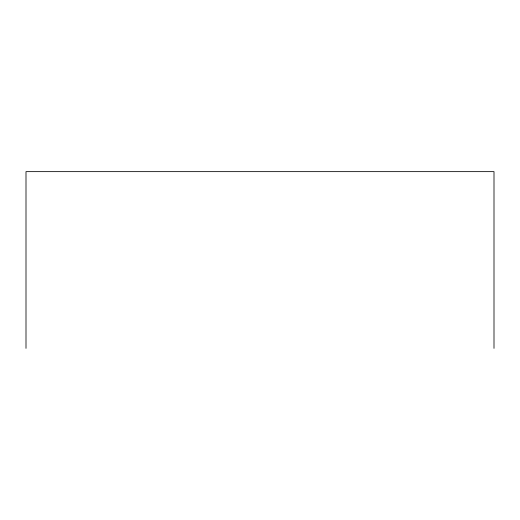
<?xml version="1.0" encoding="UTF-8"?>
<svg xmlns="http://www.w3.org/2000/svg" width="520" height="520" viewBox="0 0 520 520"><rect width="100%" height="100%" fill="white"/><g stroke="black" fill="none" stroke-linecap="round" stroke-linejoin="round"><path stroke-width="0.78" d="M494 348.361L494 171.639L26 171.639L26 348.361"/></g></svg>
